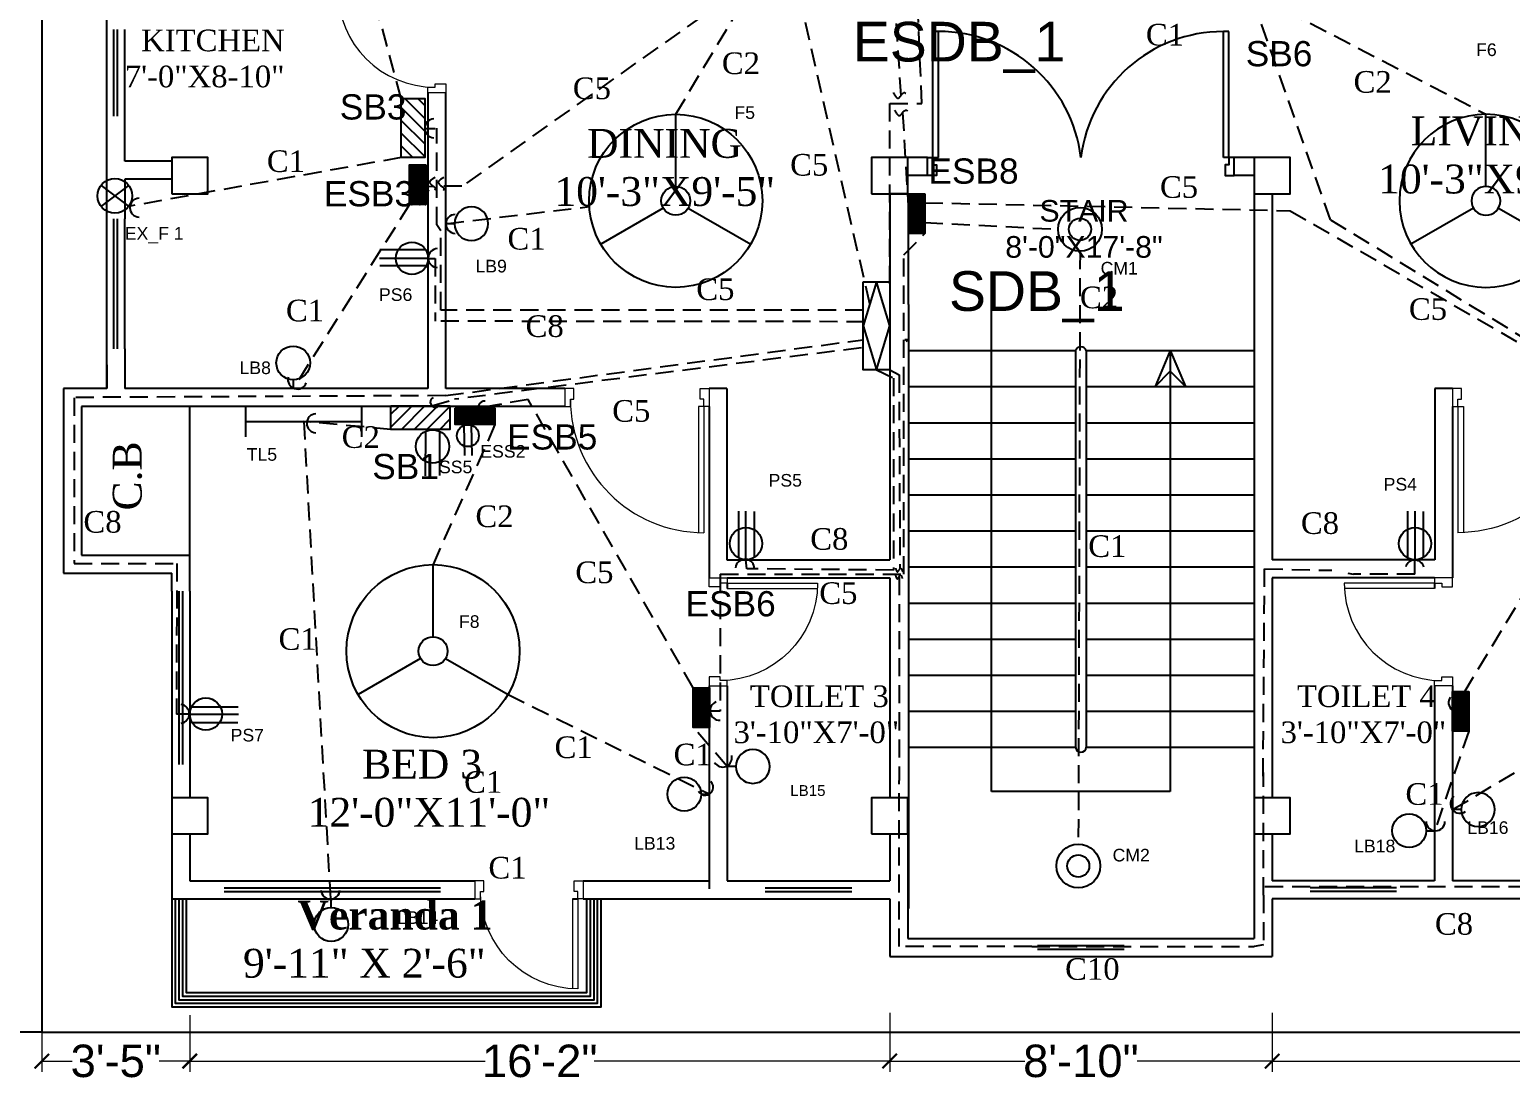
# Model space of a CAD drawing. Header units: inches. Extents: x -19236 to 2549, y 984 to 4513.
# Drawn here: x -2795.8 to -2385.3, y 3405.3 to 3697.3 of the extents above; entities that cross this region are included whole.
import ezdxf

# ---------------------------------------------------------------- set-up
doc = ezdxf.new("R2010")
doc.units = ezdxf.units.IN
doc.header["$LTSCALE"] = 20
doc.header["$MEASUREMENT"] = 0
doc.linetypes.add('HIDDEN', pattern=[0.375, 0.25, -0.125])
doc.layers.add('CONDUITT', color=7, linetype='HIDDEN', lineweight=9, true_color=0x17f90b)
doc.layers.add('wall', color=7, linetype='Continuous', lineweight=9, true_color=0x2618ec)
for name, color, linetype, lineweight in [('DOOR', 252, 'Continuous', 15), ('grill', 253, 'Continuous', 35), ('Window', 204, 'Continuous', 9)]:
    doc.layers.add(name, color=color, linetype=linetype, lineweight=lineweight)
doc.layers.add('Fitting_fixture', color=50, linetype='Continuous')
doc.layers.add('Text_Main', color=7, linetype='Continuous')
doc.styles.add('h6', font='arial.ttf', dxfattribs={"height": 6})
doc.styles.add('h7', font='arial.ttf', dxfattribs={"height": 9})
doc.styles.add('RS4', font='sylfaen.ttf', dxfattribs={"height": 12})
doc.styles.get("Standard").update_dxf_attribs({"font": 'arial.ttf'})
doc.dimstyles.new('SAJIB 2', dxfattribs={"dimtxt": 9, "dimasz": 4, "dimexe": 3, "dimexo": 3.0625, "dimgap": 0.09, "dimtad": 0, "dimdec": 0, "dimzin": 3, "dimdsep": 46, "dimlunit": 4, "dimtxsty": 'h7', "dimblk": 'ARCHTICK', "dimcen": 2, "dimclrd": 6, "dimclre": 7, "dimclrt": 7, "dimadec": 0, "dimazin": 0, "dimtfac": 1, "dimtdec": 0, "dimtofl": 0, "dimtmove": 0, "dimatfit": 3, "dimldrblk": 'OPEN30', "dimfxl": 1, "dimtolj": 1, "dimtzin": 0, "dimlwd": 20, "dimlwe": 20, "dimarcsym": 0})

# ---------------------------------------------------------------- blocks, each defined once
blk = doc.blocks.new('RTRTR')
at = {"layer": 'DOOR'}
for p, q in [((-723.21, 2222.65), (-723.21, 2247.61)), ((-721.71, 2222.65), (-721.71, 2247.65)), ((-721.71, 2222.65), (-723.21, 2222.65))]:
    blk.add_line(p, q, dxfattribs=at)
for points in [[(-750.21, 2222.65), (-748.71, 2222.65), (-748.71, 2220.65), (-747.71, 2220.65), (-747.71, 2217.65), (-750.21, 2217.65)], [(-720.21, 2222.65), (-721.71, 2222.65), (-721.71, 2220.65), (-722.71, 2220.65), (-722.71, 2217.65), (-720.21, 2217.65)]]:
    blk.add_lwpolyline(points, close=True, dxfattribs=at)
blk.add_arc((-721.71, 2220.65), 27, 90, 180, dxfattribs=at)
blk = doc.blocks.new('GDFGD')
at = {"layer": 'DOOR'}
for p, q in [((-3036.95, 2150.78), (-3036.95, 2185.78)), ((-3035.45, 2150.78), (-3035.45, 2185.75)), ((-3036.95, 2150.78), (-3035.45, 2150.78))]:
    blk.add_line(p, q, dxfattribs=at)
for points in [[(-3038.45, 2150.78), (-3036.95, 2150.78), (-3036.95, 2148.78), (-3035.95, 2148.78), (-3035.95, 2145.78), (-3038.45, 2145.78)], [(-2998.45, 2150.78), (-2999.95, 2150.78), (-2999.95, 2148.78), (-3000.95, 2148.78), (-3000.95, 2145.78), (-2998.45, 2145.78)]]:
    blk.add_lwpolyline(points, close=True, dxfattribs=at)
blk.add_arc((-3036.95, 2148.78), 37, 0, 90, dxfattribs=at)
blk = doc.blocks.new('_ArchTick')
at = {"layer": 'grill', "color": 0, "const_width": 0.15}
blk.add_lwpolyline([(-0.5, -0.5), (0.5, 0.5)], dxfattribs=at)
blk = doc.blocks.new('*D143')
at = {"layer": 'wall', "color": 7, "lineweight": 20, "ltscale": 25}
for p, q in [((-2792.37, 3423.99), (-2792.37, 3408.24)), ((-2751.37, 3423.99), (-2751.37, 3408.24))]:
    blk.add_line(p, q, dxfattribs=at)
at = {"layer": 'wall', "color": 6, "lineweight": 20, "ltscale": 25}
for p, q in [((-2792.37, 3411.24), (-2783.92, 3411.24)), ((-2751.37, 3411.24), (-2759.82, 3411.24))]:
    blk.add_line(p, q, dxfattribs=at)
at = {"layer": 'wall', "color": 6, "lineweight": 20, "ltscale": 25, "xscale": 4, "yscale": 4, "zscale": 4, "rotation": 180}
blk.add_blockref('_ArchTick', (-2792.37, 3411.24), dxfattribs=at)
at = {"layer": 'wall', "color": 6, "lineweight": 20, "ltscale": 25, "xscale": 4, "yscale": 4, "zscale": 4}
blk.add_blockref('_ArchTick', (-2751.37, 3411.24), dxfattribs=at)
at = {"layer": 'wall', "color": 7, "lineweight": -3, "ltscale": 25, "insert": (-2771.87, 3411.24), "char_height": 9, "attachment_point": 5, "style": 'h7'}
blk.add_mtext('\\A1;3\'-5"', dxfattribs=at)
blk = doc.blocks.new('_Open30')
at = {"color": 0, "linetype": 'ByBlock', "lineweight": -2}
for p, q in [((-1, 0.27), (0, 0)), ((0, 0), (-1, -0.27)), ((0, 0), (-1, 0))]:
    blk.add_line(p, q, dxfattribs=at)
blk = doc.blocks.new('*D144')
at = {"layer": 'wall', "color": 7, "lineweight": 20, "ltscale": 25}
for p, q in [((-2751.37, 3423.99), (-2751.37, 3408.24)), ((-2557.37, 3424.63), (-2557.37, 3408.24))]:
    blk.add_line(p, q, dxfattribs=at)
at = {"layer": 'wall', "color": 6, "lineweight": 20, "ltscale": 25}
for p, q in [((-2751.37, 3411.24), (-2669.5, 3411.24)), ((-2557.37, 3411.24), (-2639.25, 3411.24))]:
    blk.add_line(p, q, dxfattribs=at)
at = {"layer": 'wall', "color": 6, "lineweight": 20, "ltscale": 25, "xscale": 4, "yscale": 4, "zscale": 4, "rotation": 180}
blk.add_blockref('_ArchTick', (-2751.37, 3411.24), dxfattribs=at)
at = {"layer": 'wall', "color": 6, "lineweight": 20, "ltscale": 25, "xscale": 4, "yscale": 4, "zscale": 4}
blk.add_blockref('_ArchTick', (-2557.37, 3411.24), dxfattribs=at)
at = {"layer": 'wall', "color": 7, "lineweight": -3, "ltscale": 25, "insert": (-2654.37, 3411.24), "char_height": 9, "attachment_point": 5, "style": 'h7'}
blk.add_mtext('\\A1;16\'-2"', dxfattribs=at)
blk = doc.blocks.new('*D145')
at = {"layer": 'wall', "color": 7, "lineweight": 20, "ltscale": 25}
for p, q in [((-2557.37, 3424.63), (-2557.37, 3408.24)), ((-2451.37, 3424.63), (-2451.37, 3408.24))]:
    blk.add_line(p, q, dxfattribs=at)
at = {"layer": 'wall', "color": 6, "lineweight": 20, "ltscale": 25}
for p, q in [((-2557.37, 3411.24), (-2519.93, 3411.24)), ((-2451.37, 3411.24), (-2488.82, 3411.24))]:
    blk.add_line(p, q, dxfattribs=at)
at = {"layer": 'wall', "color": 6, "lineweight": 20, "ltscale": 25, "xscale": 4, "yscale": 4, "zscale": 4, "rotation": 180}
blk.add_blockref('_ArchTick', (-2557.37, 3411.24), dxfattribs=at)
at = {"layer": 'wall', "color": 6, "lineweight": 20, "ltscale": 25, "xscale": 4, "yscale": 4, "zscale": 4}
blk.add_blockref('_ArchTick', (-2451.37, 3411.24), dxfattribs=at)
at = {"layer": 'wall', "color": 7, "lineweight": -3, "ltscale": 25, "insert": (-2504.37, 3411.24), "char_height": 9, "attachment_point": 5, "style": 'h7'}
blk.add_mtext('\\A1;8\'-10"', dxfattribs=at)
blk = doc.blocks.new('*D146')
at = {"layer": 'wall', "color": 7, "lineweight": 20, "ltscale": 25}
for p, q in [((-2451.37, 3424.63), (-2451.37, 3408.24)), ((-2257.37, 3424.63), (-2257.37, 3408.24))]:
    blk.add_line(p, q, dxfattribs=at)
at = {"layer": 'wall', "color": 6, "lineweight": 20, "ltscale": 25}
for p, q in [((-2451.37, 3411.24), (-2369.5, 3411.24)), ((-2257.37, 3411.24), (-2339.25, 3411.24))]:
    blk.add_line(p, q, dxfattribs=at)
at = {"layer": 'wall', "color": 6, "lineweight": 20, "ltscale": 25, "xscale": 4, "yscale": 4, "zscale": 4, "rotation": 180}
blk.add_blockref('_ArchTick', (-2451.37, 3411.24), dxfattribs=at)
at = {"layer": 'wall', "color": 6, "lineweight": 20, "ltscale": 25, "xscale": 4, "yscale": 4, "zscale": 4}
blk.add_blockref('_ArchTick', (-2257.37, 3411.24), dxfattribs=at)
at = {"layer": 'wall', "color": 7, "lineweight": -3, "ltscale": 25, "insert": (-2354.37, 3411.24), "char_height": 9, "attachment_point": 5, "style": 'h7'}
blk.add_mtext('\\A1;16\'-2"', dxfattribs=at)
blk = doc.blocks.new('fan')
at = {"layer": 'Fitting_fixture'}
for p, q in [((-2.69, 1.04), (-2.69, 21.04)), ((-6.15, -4.96), (-23.48, -14.96)), ((0.77, -4.96), (18.09, -14.96))]:
    blk.add_line(p, q, dxfattribs=at)
for radius in [24, 4]:
    blk.add_circle((-2.69, -2.96), radius, dxfattribs=at)
blk = doc.blocks.new('tubelight')
blk.add_line((0, -4.19), (32.04, -4.19))
at = {"layer": 'Fitting_fixture'}
for p, q in [((0, -8.4), (0, 0.02)), ((32.04, 0), (32.04, -8.42))]:
    blk.add_line(p, q, dxfattribs=at)
blk = doc.blocks.new('exhaust fan')
at = {"layer": 'Fitting_fixture'}
for p, q in [((0.99, -2.93), (8.63, 2.93)), ((0.99, 2.92), (8.63, -2.92))]:
    blk.add_line(p, q, dxfattribs=at)
blk.add_circle((4.81, 0), 4.81, dxfattribs=at)
blk = doc.blocks.new('ceilling mount')
at = {"layer": 'Fitting_fixture', "linetype": 'Continuous'}
for radius in [6.07, 3.07]:
    blk.add_circle((0, 0), radius, dxfattribs=at)
blk = doc.blocks.new('LED_SMAll')
at = {"layer": 'Fitting_fixture', "linetype": 'Continuous'}
blk.add_line((0, -4.68), (0, -7.07), dxfattribs=at)
blk.add_circle((0, 0), 4.68, dxfattribs=at)
blk = doc.blocks.new('sb')
at = {"layer": 'Fitting_fixture', "linetype": 'Continuous'}
h = blk.add_hatch(dxfattribs=at)
h.set_pattern_fill('ANSI31', color=256, scale=20, style=0)
h.paths.add_polyline_path([(1406.74, 1105.9), (1423.09, 1105.9), (1423.09, 1099.37), (1406.74, 1099.37)])
blk.add_lwpolyline([(1406.74, 1105.9), (1423.09, 1105.9), (1423.09, 1099.37), (1406.74, 1099.37)], close=True, dxfattribs=at)
blk = doc.blocks.new('3pinS')
at = {"layer": 'Fitting_fixture'}
for p, q in [((6.75, 0), (-6.75, 0)), ((6.09, 2.35), (-6.62, 2.35)), ((6.27, -2.03), (-6.67, -2.03))]:
    blk.add_line(p, q, dxfattribs=at)
blk.add_circle((2.28, 0), 4.47, dxfattribs=at)
blk = doc.blocks.new('2PIN_S')
at = {"layer": 'Fitting_fixture'}
for p, q in [((-1.92, -0.4), (-1.94, -12.74)), ((1.96, -0.33), (1.96, -12.65))]:
    blk.add_line(p, q, dxfattribs=at)
blk.add_circle((0.09, -4.56), 4.62, dxfattribs=at)
blk = doc.blocks.new('SDB')
at = {"layer": 'Fitting_fixture', "linetype": 'Continuous'}
for p, q in [((-3.69, 0.56), (-7.37, -11.64)), ((0, -11.64), (-3.69, 0.56)), ((-7.37, -11.64), (-3.69, -23.84)), ((-3.69, -23.84), (0, -11.64))]:
    blk.add_line(p, q, dxfattribs=at)
blk.add_lwpolyline([(-7.37, 0.56), (0, 0.56), (0, -23.84), (-7.37, -23.84)], close=True, dxfattribs=at)
blk = doc.blocks.new('Emer_SB')
at = {"layer": 'Fitting_fixture'}
h = blk.add_hatch(dxfattribs=at)
h.set_pattern_fill('ANSI38', color=256, style=0)
h.set_pattern_definition([(45, (-2395.5, -1026.5), (-0.0883883476, 0.0883883476), []), (135, (-2395.5, -1026.5), (-0.265165043, 0.0883883476), [0.3125, -0.1875])])
h.paths.add_polyline_path([(0, 4.5), (11, 4.5), (11, 0), (0, 0)])
blk.add_lwpolyline([(0, 4.5), (11, 4.5), (11, 0), (0, 0)], close=True, dxfattribs=at)
blk = doc.blocks.new('ES')
at = {"layer": 'Fitting_fixture'}
for p, q in [((0.16, 0.96), (8.54, 1)), ((0.22, -1.13), (8.54, -1))]:
    blk.add_line(p, q, dxfattribs=at)
blk.add_circle((3.04, 0), 3.04, dxfattribs=at)

msp = doc.modelspace()

# ---------------------------------------------------------------- linework, layer by layer
at = {"layer": 'CONDUITT', "lineweight": -3}
for p, q in [((-2692.75233, 3678.13695), (-2702.69301, 3714.75853)), ((-2548.44682, 3676.75853), (-2549.94682, 3711.25853)), ((-2435.18512, 3644.55304), (-2455.65628, 3702.4893)), ((-2447.47792, 3702.4893), (-2392.1102, 3673.7813)), ((-2562.90169, 3621.22685), (-2581.28216, 3701.52864)), ((-2557.37138, 3626.77123), (-2557.37138, 3676.75853)), ((-2557.37138, 3676.75853), (-2548.44682, 3676.75853)), ((-2683.31127, 3669.75853), (-2686.31127, 3669.75853)), ((-2682.91629, 3643.14005), (-2682.91629, 3669.89005)), ((-2692.75233, 3661.78024), (-2768.29585, 3648.22226)), ((-2435.18512, 3644.55304), (-2363.28716, 3600.51922)), ((-2681.7868, 3641.5), (-2682.91629, 3643.14005)), ((-2681.7868, 3619.5), (-2681.7868, 3641.5)), ((-2685.37138, 3633.82594), (-2683.31127, 3633.82594)), ((-2683.31127, 3633.82594), (-2683.3306, 3616.39051)), ((-2683.31127, 3633.82594), (-2683.31127, 3633.82594)), ((-2564.31127, 3616.25853), (-2682.91629, 3616.39005)), ((-2564.74512, 3619.5), (-2681.7868, 3619.5)), ((-2680.44682, 3595.75853), (-2564.74512, 3611.25853)), ((-2565.20702, 3609.02785), (-2677.94682, 3594.75853)), ((-2561.05825, 3602.92834), (-2556.2868, 3600.625)), ((-2557.37138, 3602.92834), (-2554.7868, 3601.5)), ((-2556.2868, 3600.625), (-2556.2868, 3547.375)), ((-2554.7868, 3601.5), (-2554.51813, 3547.76224)), ((-2680.44682, 3595.75853), (-2783.44682, 3595.25853)), ((-2783.44682, 3595.13353), (-2783.44682, 3549.25853)), ((-2684.25274, 3592.93685), (-2677.94682, 3594.75853)), ((-2695.60244, 3586.40035), (-2719.79152, 3588.56578)), ((-2719.79152, 3588.56578), (-2712.3833, 3456.12749)), ((-2695.62841, 3588.56578), (-2695.62841, 3588.56578)), ((-2596.94682, 3547.75853), (-2597.19787, 3550.25853)), ((-2411.78542, 3546.25853), (-2411.83825, 3550.15291)), ((-2783.44682, 3549.25853), (-2754.94682, 3549.25853)), ((-2754.94682, 3549.25853), (-2755.07614, 3507.45722)), ((-2556.2868, 3547.375), (-2596.94682, 3547.75853)), ((-2453.87138, 3490.25853), (-2453.44682, 3547.75853)), ((-2453.44682, 3547.75853), (-2434.84623, 3547.3252)), ((-2430.39765, 3546.53554), (-2428.83712, 3546.25853)), ((-2411.78542, 3546.25853), (-2428.83712, 3546.25853)), ((-2554.7868, 3545.4505), (-2554.7868, 3489)), ((-2751.37138, 3507.46249), (-2755.07614, 3507.45722)), ((-2554.7868, 3443), (-2554.7868, 3489)), ((-2453.7868, 3457.25853), (-2453.7868, 3491.25853)), ((-2313.35163, 3459.59783), (-2453.7868, 3459.59783)), ((-2453.7868, 3457.25853), (-2453.7868, 3443.5)), ((-2453.7868, 3443.5), (-2456.37138, 3443)), ((-2517.94682, 3443), (-2554.7868, 3443)), ((-2517.94682, 3443), (-2456.37138, 3443))]:
    msp.add_line(p, q, dxfattribs=at)
at = {"layer": 'CONDUITT', "color": 1, "lineweight": -3}
for p, q in [((-2603.31126, 3705.25853), (-2675.94682, 3653.80055)), ((-2616.66734, 3673.7813), (-2597.81126, 3705.25853)), ((-2554.19683, 3679.02864), (-2555.67333, 3701.86688)), ((-2553.78216, 3674.17094), (-2552.13458, 3646.25853)), ((-2685.94682, 3653.75853), (-2683.88839, 3653.83324)), ((-2675.94682, 3653.80055), (-2681.52795, 3653.83891)), ((-2690.44682, 3648.75853), (-2722.69312, 3597.75853)), ((-2547.63458, 3649.25853), (-2446.37903, 3647.04415)), ((-2680.37138, 3643.43679), (-2640.61395, 3648.18136)), ((-2446.37903, 3647.04415), (-2352.44682, 3592.76498)), ((-2553.44682, 3634.75853), (-2547.63458, 3640.75853)), ((-2547.63458, 3643.75853), (-2510.69705, 3641.89137)), ((-2553.44682, 3546.25853), (-2553.44682, 3634.75853)), ((-2504.62391, 3635.81823), (-2505.09339, 3471.41944)), ((-2552.13458, 3611.25853), (-2553.18072, 3611.25853)), ((-2552.81127, 3610.75853), (-2552.13458, 3611.25853)), ((-2657.59348, 3594.67451), (-2671.44682, 3592.24893)), ((-2611.81127, 3514.75853), (-2657.59348, 3594.67451)), ((-2666.77647, 3587.74893), (-2683.93912, 3548.91384)), ((-2352.99964, 3588.26498), (-2401.37138, 3508.25853)), ((-2604.31127, 3546.25853), (-2604.31127, 3508.25853)), ((-2604.31127, 3546.25853), (-2553.44682, 3546.25853)), ((-2663.15451, 3512.91384), (-2607.2395, 3485.25853)), ((-2401.37138, 3480.9893), (-2348.22052, 3512.53504)), ((-2604.31127, 3508.25853), (-2607.37138, 3508.25853)), ((-2602.37138, 3492.93679), (-2611.81127, 3503.75853)), ((-2396.87138, 3502.75853), (-2406.32197, 3475.11476))]:
    msp.add_line(p, q, dxfattribs=at)
at = {"layer": 'CONDUITT', "linetype": 'Continuous', "lineweight": -3}
for centre, radius, start, end in [((-2683.62701, 3669.88087), 2.62372, 92.1996576, 268.1446891), ((-2765.32312, 3647.88087), 2.62372, 92.1996576, 268.1446891), ((-2682.66612, 3633.91271), 2.62372, 92.1996576, 268.1446891), ((-2683.24848, 3593.98552), 1.45198, 118.747992, 322.1851928), ((-2716.33763, 3588.08511), 2.62372, 92.1996576, 268.1446891), ((-2597.47923, 3547.74931), 2.62372, 357.9853902, 173.9304217), ((-2411.83825, 3547.52919), 2.62372, 14.4703641, 163.7504289), ((-2754.08212, 3507.53767), 2.58954, 277.4503023, 81.8734319), ((-2712.3833, 3458.75121), 2.62372, 182.0403587, 357.9853902)]:
    msp.add_arc(centre, radius, start, end, dxfattribs=at)
at = {"layer": 'CONDUITT', "color": 1, "linetype": 'Continuous', "lineweight": -3}
for centre, radius, start, end in [((-2684.29298, 3653.97612), 1.62052, 114.8561683, 245.1438317), ((-2677.74767, 3643.38087), 2.62372, 92.1996576, 268.1446891), ((-2721.54827, 3600.21405), 2.62372, 164.8572595, 340.8022911), ((-2669.51166, 3592.19739), 2.06145, 89.0015952, 287.5990436), ((-2604.56839, 3508.38568), 2.58954, 109.3401864, 273.763316), ((-2399.86184, 3510.65324), 2.62372, 144.3675853, 320.3126169), ((-2603.67373, 3495.36684), 2.58954, 209.9674231, 14.3905527), ((-2608.47242, 3487.16784), 2.20403, 208.6096948, 46.1966322), ((-2399.30336, 3482.56426), 2.62372, 130.0165094, 305.961541), ((-2406.09343, 3477.73848), 2.62372, 182.0403587, 357.9853902)]:
    msp.add_arc(centre, radius, start, end, dxfattribs=at)
at = {"layer": 'CONDUITT', "color": 1, "lineweight": -3}
for points in [[(-2556.44683, 3679.77864), (-2554.94683, 3678.27864), (-2553.44683, 3679.77864), (-2551.94683, 3678.27864)], [(-2556.03216, 3674.92094), (-2554.53216, 3673.42094), (-2553.03216, 3674.92094), (-2551.53216, 3673.42094)], [(-2683.36891, 3656.25853), (-2684.86891, 3654.75853), (-2683.36891, 3653.25853), (-2684.86891, 3651.75853)], [(-2680.9593, 3656.22607), (-2682.4593, 3654.72607), (-2680.9593, 3653.22607), (-2682.4593, 3651.72607)]]:
    msp.add_spline(points, degree=3, dxfattribs=at)
at = {"layer": 'CONDUITT', "lineweight": -3}
for points in [[(-2555.7868, 3545.9912), (-2555.24516, 3545.00474), (-2554.37138, 3545.9912), (-2553.89302, 3545.09307)], [(-2555.75225, 3547.89257), (-2555.21061, 3546.90612), (-2554.33683, 3547.89257), (-2553.85847, 3546.99444)]]:
    msp.add_spline(points, degree=3, dxfattribs=at)
at = {"layer": 'DOOR', "lineweight": -3}
for p, q in [((-2545.37138, 3661.75853), (-2545.37138, 3696.75853)), ((-2543.87138, 3696.75852), (-2545.37138, 3696.75853)), ((-2543.87138, 3661.75853), (-2543.87138, 3696.75852)), ((-2463.37138, 3696.75853), (-2464.87138, 3696.72811)), ((-2464.87138, 3661.75853), (-2464.87138, 3696.72811)), ((-2463.37138, 3661.75853), (-2463.37138, 3696.75853)), ((-2545.37138, 3661.75853), (-2543.87138, 3661.75853)), ((-2463.37138, 3661.75853), (-2464.87138, 3661.75853))]:
    msp.add_line(p, q, dxfattribs=at)
for points in [[(-2546.87138, 3661.75853), (-2545.37138, 3661.75853), (-2545.37138, 3659.75853), (-2544.37138, 3659.75853), (-2544.37138, 3656.75853), (-2546.87138, 3656.75853)], [(-2461.87138, 3661.75853), (-2463.37138, 3661.75853), (-2463.37138, 3659.75853), (-2464.37138, 3659.75853), (-2464.37138, 3656.75853), (-2461.87138, 3656.75853)]]:
    msp.add_lwpolyline(points, close=True, dxfattribs=at)
for centre, radius, start, end in [((-2543.87138, 3656.96923), 39.78929, 6.9132593, 90), ((-2464.87138, 3656.93465), 39.79346, 90, 173.03731)]:
    msp.add_arc(centre, radius, start, end, dxfattribs=at)
at = {"layer": 'grill', "lineweight": -3}
for points in [[(-2756.37138, 3456.25853), (-2756.37138, 3426.25853), (-2637.31646, 3426.25853), (-2637.31646, 3456.25853)], [(-2755.37138, 3456.25853), (-2755.37138, 3427.25853), (-2638.31646, 3427.25853), (-2638.31646, 3456.25853)], [(-2754.37138, 3456.25853), (-2754.37138, 3428.25853), (-2639.31646, 3428.25853), (-2639.31646, 3456.25853)], [(-2753.37138, 3456.25853), (-2753.37138, 3429.25853), (-2640.31646, 3429.25853), (-2640.31646, 3456.25853)], [(-2752.37138, 3456.25853), (-2752.37138, 3430.25853), (-2641.31646, 3430.25853), (-2641.31646, 3456.25853)]]:
    msp.add_lwpolyline(points, dxfattribs=at)
at = {"layer": 'wall', "color": 1, "lineweight": -3, "ltscale": 25}
for p, q in [((-2792.37138, 3875.25853), (-2792.37138, 3419.25853)), ((-2529.12138, 3485.97719), (-2529.12138, 3627.9343)), ((-2479.62138, 3608.25853), (-2483.81834, 3598.25853)), ((-2479.62138, 3608.25853), (-2479.62138, 3485.97719)), ((-2479.62138, 3608.25853), (-2475.42441, 3598.25853)), ((-2483.81834, 3598.25853), (-2479.62138, 3602.52346)), ((-2475.42441, 3598.25853), (-2479.62138, 3602.52346)), ((-2479.62138, 3485.97719), (-2529.12138, 3485.97719)), ((-2792.37138, 3419.25853), (-2916.30643, 3419.25853)), ((-2792.37138, 3419.25853), (-2216.37138, 3419.25853))]:
    msp.add_line(p, q, dxfattribs=at)
at = {"layer": 'wall', "lineweight": -3, "ltscale": 25}
for p, q in [((-2774.37138, 3697.25853), (-2774.37138, 3709.75853)), ((-2769.37138, 3678.75853), (-2769.37138, 3678.75853)), ((-2774.37138, 3644.75853), (-2774.37138, 3673.19561)), ((-2769.37138, 3660.75853), (-2769.37138, 3673.19561)), ((-2546.87138, 3661.75853), (-2552.37138, 3661.75853)), ((-2545.31728, 3661.75853), (-2545.37138, 3661.75853)), ((-2456.37138, 3661.75853), (-2461.87138, 3661.75853)), ((-2756.37138, 3660.75853), (-2769.37138, 3660.75853)), ((-2756.37138, 3655.75853), (-2769.37138, 3655.75853)), ((-2769.37138, 3655.75853), (-2769.37138, 3644.75853)), ((-2546.87138, 3656.75853), (-2552.37138, 3656.75853)), ((-2456.37138, 3656.75853), (-2461.87138, 3656.75853)), ((-2557.37138, 3651.75853), (-2557.37138, 3550.25853)), ((-2456.37138, 3651.75853), (-2456.37138, 3484.25853)), ((-2451.37138, 3651.75853), (-2451.37138, 3550.25853)), ((-2552.13458, 3621.00441), (-2552.13458, 3453.50441)), ((-2769.37138, 3614.25853), (-2769.37138, 3614.25853)), ((-2774.37138, 3597.75853), (-2774.37138, 3608.69561)), ((-2769.37138, 3608.69561), (-2769.37138, 3597.75853)), ((-2774.37138, 3604.25853), (-2774.37138, 3597.75853)), ((-2774.37138, 3604.25853), (-2774.37138, 3597.75853)), ((-2769.37138, 3604.25853), (-2769.37138, 3597.75853)), ((-2774.37138, 3597.75853), (-2786.37138, 3597.75853)), ((-2786.37138, 3597.75853), (-2786.37138, 3592.75853)), ((-2685.37138, 3597.75853), (-2769.37138, 3597.75853)), ((-2647.37138, 3597.75853), (-2680.37138, 3597.75853)), ((-2602.48136, 3597.75853), (-2607.37138, 3597.75853)), ((-2602.48136, 3597.75853), (-2602.48136, 3550.25853)), ((-2406.26139, 3597.75853), (-2406.26139, 3550.25853)), ((-2401.37138, 3597.75853), (-2406.26139, 3597.75853)), ((-2786.37138, 3592.75853), (-2786.37138, 3546.50853)), ((-2647.37138, 3592.75853), (-2781.37138, 3592.75853)), ((-2781.37138, 3592.75853), (-2781.37138, 3551.50853)), ((-2607.37138, 3592.75853), (-2607.37138, 3545.25853)), ((-2401.37138, 3592.75853), (-2401.37138, 3545.25853)), ((-2781.37138, 3551.50853), (-2751.37138, 3551.50853)), ((-2751.37138, 3541.50853), (-2751.37138, 3551.50853)), ((-2602.48136, 3550.25853), (-2557.37138, 3550.25853)), ((-2406.26139, 3550.25853), (-2451.37138, 3550.25853)), ((-2786.37138, 3546.50853), (-2756.37138, 3546.50853)), ((-2756.37138, 3541.57145), (-2756.37138, 3546.50853)), ((-2602.37138, 3545.25853), (-2557.37138, 3545.25853)), ((-2602.37138, 3543.75853), (-2602.37138, 3542.25853)), ((-2557.37138, 3545.25853), (-2557.37138, 3484.25853)), ((-2451.37138, 3545.25853), (-2451.37138, 3484.25853)), ((-2406.37138, 3545.25853), (-2451.37138, 3545.25853)), ((-2406.37138, 3543.75853), (-2406.37138, 3542.25853)), ((-2607.37138, 3515.25853), (-2607.37138, 3458.9893)), ((-2602.37138, 3516.83271), (-2602.37138, 3516.75853)), ((-2602.37138, 3515.25853), (-2602.37138, 3461.25853)), ((-2406.37138, 3516.83271), (-2406.37138, 3516.75853)), ((-2406.37138, 3515.25853), (-2406.37138, 3461.25853)), ((-2401.37138, 3515.25853), (-2401.37138, 3461.25853)), ((-2751.37138, 3512.00853), (-2751.37138, 3512.00853)), ((-2756.37138, 3493.50853), (-2756.37138, 3484.25853)), ((-2751.37138, 3493.50853), (-2751.37138, 3484.25853)), ((-2756.37138, 3474.25853), (-2756.37138, 3426.25853)), ((-2751.37138, 3474.25853), (-2751.37138, 3466.25853)), ((-2751.37138, 3474.25853), (-2751.37138, 3461.25853)), ((-2557.37138, 3474.25853), (-2557.37138, 3461.25853)), ((-2552.37138, 3474.25853), (-2552.37138, 3445.25853)), ((-2456.37138, 3474.25853), (-2456.37138, 3445.25853)), ((-2451.37138, 3474.25853), (-2451.37138, 3461.25853)), ((-2751.37138, 3461.25853), (-2741.90684, 3461.25853)), ((-2700.34392, 3461.25853), (-2700.34392, 3461.25853)), ((-2681.84392, 3461.25853), (-2672.31646, 3461.25853)), ((-2642.31646, 3461.25853), (-2607.37138, 3461.25853)), ((-2602.37138, 3461.25853), (-2591.9343, 3461.25853)), ((-2567.87138, 3461.25853), (-2557.37138, 3461.25853)), ((-2440.80845, 3461.25853), (-2451.37138, 3461.25853)), ((-2406.37138, 3461.25853), (-2416.80845, 3461.25853)), ((-2366.42629, 3461.25853), (-2401.37138, 3461.25853)), ((-2756.37138, 3456.25853), (-2741.90684, 3456.25853)), ((-2681.84392, 3456.25853), (-2672.31646, 3456.25853)), ((-2670.81646, 3456.25853), (-2670.74229, 3456.25853)), ((-2645.31646, 3456.25853), (-2643.81646, 3456.25853)), ((-2642.31646, 3456.25853), (-2637.31646, 3456.25853)), ((-2637.31646, 3456.25853), (-2610.37138, 3456.25853)), ((-2637.31646, 3456.25853), (-2591.9343, 3456.25853)), ((-2567.87138, 3456.25853), (-2557.37138, 3456.25853)), ((-2557.37138, 3456.25853), (-2557.37138, 3440.25853)), ((-2451.37138, 3456.25853), (-2451.37138, 3440.25853)), ((-2440.80845, 3456.25853), (-2451.37138, 3456.25853)), ((-2371.42629, 3456.25853), (-2416.80845, 3456.25853)), ((-2371.42629, 3456.25853), (-2398.37138, 3456.25853)), ((-2552.37138, 3445.25853), (-2516.4343, 3445.25853)), ((-2492.37138, 3445.25853), (-2456.37138, 3445.25853)), ((-2557.37138, 3440.25853), (-2516.4343, 3440.25853)), ((-2492.37138, 3440.25853), (-2451.37138, 3440.25853))]:
    msp.add_line(p, q, dxfattribs=at)
at = {"layer": 'wall', "lineweight": -3}
for p, q in [((-2685.37138, 3679.75853), (-2685.37138, 3597.75853)), ((-2680.37138, 3597.75853), (-2680.37138, 3679.75853)), ((-2552.13458, 3651.75853), (-2557.37138, 3651.75853)), ((-2552.13458, 3621.03999), (-2552.13458, 3651.75853))]:
    msp.add_line(p, q, dxfattribs=at)
at = {"layer": 'wall', "color": 143, "lineweight": -3, "ltscale": 25, "true_color": 0x7aafdf}
for p, q in [((-2552.37138, 3608.25853), (-2505.87138, 3608.25853)), ((-2502.87138, 3608.25853), (-2456.37138, 3608.25853)), ((-2552.37138, 3598.25853), (-2505.87138, 3598.25853)), ((-2502.87138, 3598.25853), (-2456.37138, 3598.25853)), ((-2552.37138, 3588.25853), (-2505.87138, 3588.25853)), ((-2502.87138, 3588.25853), (-2456.37138, 3588.25853)), ((-2552.37138, 3578.25853), (-2505.87138, 3578.25853)), ((-2502.87138, 3578.25853), (-2456.37138, 3578.25853)), ((-2552.37138, 3568.25853), (-2505.87138, 3568.25853)), ((-2502.87138, 3568.25853), (-2456.37138, 3568.25853)), ((-2552.37138, 3558.25853), (-2505.87138, 3558.25853)), ((-2502.87138, 3558.25853), (-2456.37138, 3558.25853)), ((-2552.37138, 3548.25853), (-2505.87138, 3548.25853)), ((-2502.87138, 3548.25853), (-2456.37138, 3548.25853)), ((-2552.37138, 3538.25853), (-2505.87138, 3538.25853)), ((-2502.87138, 3538.25853), (-2456.37138, 3538.25853)), ((-2552.37138, 3528.25853), (-2505.87138, 3528.25853)), ((-2502.87138, 3528.25853), (-2456.37138, 3528.25853)), ((-2552.37138, 3518.25853), (-2505.87138, 3518.25853)), ((-2502.87138, 3518.25853), (-2456.37138, 3518.25853)), ((-2552.37138, 3508.25853), (-2505.87138, 3508.25853)), ((-2502.87138, 3508.25853), (-2456.37138, 3508.25853)), ((-2552.37138, 3498.25853), (-2505.87138, 3498.25853)), ((-2502.87138, 3498.25853), (-2456.37138, 3498.25853))]:
    msp.add_line(p, q, dxfattribs=at)
at = {"layer": 'wall', "color": 7, "lineweight": -3, "ltscale": 25}
for p, q in [((-2505.87138, 3608.25853), (-2505.87138, 3498.25853)), ((-2502.87138, 3608.25853), (-2502.87138, 3498.25853))]:
    msp.add_line(p, q, dxfattribs=at)
at = {"layer": 'wall', "color": 0, "lineweight": -3, "ltscale": 25}
msp.add_line((-2751.37138, 3551.50853), (-2751.37138, 3592.75853), dxfattribs=at)
at = {"layer": 'wall', "color": 1, "lineweight": -3, "ltscale": 25}
for points in [[(-2756.37138, 3651.75853), (-2746.37138, 3651.75853), (-2746.37138, 3661.75853), (-2756.37138, 3661.75853)], [(-2562.37138, 3651.75853), (-2552.37138, 3651.75853), (-2552.37138, 3661.75853), (-2562.37138, 3661.75853)], [(-2456.37138, 3651.75853), (-2446.37138, 3651.75853), (-2446.37138, 3661.75853), (-2456.37138, 3661.75853)], [(-2756.37138, 3474.25853), (-2746.37138, 3474.25853), (-2746.37138, 3484.25853), (-2756.37138, 3484.25853)], [(-2562.37138, 3474.25853), (-2552.37138, 3474.25853), (-2552.37138, 3484.25853), (-2562.37138, 3484.25853)], [(-2456.37138, 3474.25853), (-2446.37138, 3474.25853), (-2446.37138, 3484.25853), (-2456.37138, 3484.25853)]]:
    msp.add_lwpolyline(points, close=True, dxfattribs=at)
msp.add_arc((-2504.37138, 3607.72035), 1.59362, 19.7372909, 160.2627091, dxfattribs=at)
at = {"layer": 'wall', "color": 7, "lineweight": -3, "ltscale": 25}
msp.add_arc((-2504.37138, 3498.41894), 1.50855, 186.1040675, 353.8959325, dxfattribs=at)
at = {"layer": 'Window', "lineweight": -3}
for p, q in [((-2774.37138, 3673.25853), (-2774.37138, 3697.25853)), ((-2774.37138, 3673.25853), (-2774.37138, 3697.25853)), ((-2772.37138, 3673.25853), (-2772.37138, 3697.25853)), ((-2772.37138, 3673.25853), (-2772.37138, 3697.25853)), ((-2771.37138, 3673.25853), (-2771.37138, 3697.25853)), ((-2771.37138, 3673.25853), (-2771.37138, 3697.25853)), ((-2769.37138, 3673.25853), (-2769.37138, 3697.25853)), ((-2769.37138, 3673.25853), (-2769.37138, 3697.25853)), ((-2774.37138, 3608.75853), (-2774.37138, 3644.75853)), ((-2774.37138, 3608.75853), (-2774.37138, 3644.75853)), ((-2772.37138, 3608.75853), (-2772.37138, 3644.75853)), ((-2772.37138, 3608.75853), (-2772.37138, 3644.75853)), ((-2771.37138, 3608.75853), (-2771.37138, 3644.75853)), ((-2771.37138, 3608.75853), (-2771.37138, 3644.75853)), ((-2769.37138, 3608.75853), (-2769.37138, 3644.75853)), ((-2769.37138, 3608.75853), (-2769.37138, 3644.75853)), ((-2756.37138, 3541.50853), (-2756.37138, 3493.50853)), ((-2756.37138, 3541.50853), (-2756.37138, 3493.50853)), ((-2754.37138, 3541.50853), (-2754.37138, 3493.50853)), ((-2754.37138, 3541.50853), (-2754.37138, 3493.50853)), ((-2753.37138, 3541.50853), (-2753.37138, 3493.50853)), ((-2753.37138, 3541.50853), (-2753.37138, 3493.50853)), ((-2751.37138, 3541.50853), (-2751.37138, 3493.50853)), ((-2751.37138, 3541.50853), (-2751.37138, 3493.50853)), ((-2741.84392, 3461.25853), (-2681.84392, 3461.25853)), ((-2741.84392, 3461.25853), (-2681.84392, 3461.25853)), ((-2591.87138, 3461.25853), (-2567.87138, 3461.25853)), ((-2591.87138, 3461.25853), (-2567.87138, 3461.25853)), ((-2416.87138, 3461.25853), (-2440.87138, 3461.25853)), ((-2416.87138, 3461.25853), (-2440.87138, 3461.25853)), ((-2741.84392, 3459.25853), (-2681.84392, 3459.25853)), ((-2741.84392, 3459.25853), (-2681.84392, 3459.25853)), ((-2741.84392, 3458.25853), (-2681.84392, 3458.25853)), ((-2741.84392, 3458.25853), (-2681.84392, 3458.25853)), ((-2741.84392, 3456.25853), (-2681.84392, 3456.25853)), ((-2741.84392, 3456.25853), (-2681.84392, 3456.25853)), ((-2591.87138, 3459.25853), (-2567.87138, 3459.25853)), ((-2591.87138, 3459.25853), (-2567.87138, 3459.25853)), ((-2591.87138, 3458.25853), (-2567.87138, 3458.25853)), ((-2591.87138, 3458.25853), (-2567.87138, 3458.25853)), ((-2591.87138, 3456.25853), (-2567.87138, 3456.25853)), ((-2591.87138, 3456.25853), (-2567.87138, 3456.25853)), ((-2416.87138, 3459.25853), (-2440.87138, 3459.25853)), ((-2416.87138, 3459.25853), (-2440.87138, 3459.25853)), ((-2416.87138, 3458.25853), (-2440.87138, 3458.25853)), ((-2416.87138, 3458.25853), (-2440.87138, 3458.25853)), ((-2416.87138, 3456.25853), (-2440.87138, 3456.25853)), ((-2416.87138, 3456.25853), (-2440.87138, 3456.25853)), ((-2516.37138, 3445.25853), (-2492.37138, 3445.25853)), ((-2516.37138, 3445.25853), (-2492.37138, 3445.25853)), ((-2516.37138, 3443.25853), (-2492.37138, 3443.25853)), ((-2516.37138, 3443.25853), (-2492.37138, 3443.25853)), ((-2516.37138, 3442.25853), (-2492.37138, 3442.25853)), ((-2516.37138, 3442.25853), (-2492.37138, 3442.25853)), ((-2516.37138, 3440.25853), (-2492.37138, 3440.25853)), ((-2516.37138, 3440.25853), (-2492.37138, 3440.25853))]:
    msp.add_line(p, q, dxfattribs=at)

# ---------------------------------------------------------------- block references
at = {"layer": 'Fitting_fixture', "lineweight": -3}
for name, p, rotation in [('sb', (-1586.84745, 2255.04454), 90), ('Emer_SB', (-2690.44682, 3659.75853), 270), ('Emer_SB', (-2552.13458, 3651.75853), 270), ('Emer_SB', (-2611.81127, 3514.75853), 270), ('Emer_SB', (-2401.37138, 3513.75853), 270)]:
    msp.add_blockref(name, p, dxfattribs=dict(at, rotation=rotation))
at = {"layer": 'Fitting_fixture', "linetype": 'Continuous', "lineweight": -3}
for name, p in [('fan', (-2613.97656, 3652.74098)), ('exhaust fan', (-2776.92371, 3651.14405)), ('ceilling mount', (-2504.62391, 3641.89137)), ('3pinS', (-2692.05709, 3633.82594)), ('LED_SMAll', (-2722.69312, 3604.83031)), ('2PIN_S', (-2684.15081, 3586.24606)), ('fan', (-2681.24834, 3527.87352)), ('ceilling mount', (-2505.11073, 3465.34633))]:
    msp.add_blockref(name, p, dxfattribs=at)
at = {"layer": 'Fitting_fixture', "linetype": 'Continuous', "lineweight": -3, "extrusion": (0, 0, -1), "zscale": -1}
msp.add_blockref('fan', (2394.80098, 3652.74098), dxfattribs=at)
at = {"layer": 'Fitting_fixture', "linetype": 'Continuous', "lineweight": -3, "xscale": -1, "rotation": 270}
for p in [(-2673.29961, 3643.43679), (-2595.29961, 3492.93679), (-2394.29961, 3480.9893)]:
    msp.add_blockref('LED_SMAll', p, dxfattribs=at)
at = {"layer": 'Fitting_fixture', "lineweight": -3}
for name, p in [('SDB', (-2557.37138, 3626.77123)), ('tubelight', (-2735.81127, 3592.75853)), ('sb', (-4102.33814, 2487.03198)), ('Emer_SB', (-2677.77647, 3587.74893))]:
    msp.add_blockref(name, p, dxfattribs=at)
at = {"layer": 'Fitting_fixture', "linetype": 'Continuous', "lineweight": -3}
for name, p, rotation in [('ES', (-2674.31985, 3587.69347), 270.8915984418641), ('3pinS', (-2597.19787, 3557.01274), 270), ('3pinS', (-2411.76468, 3557.01274), 270), ('3pinS', (-2744.61717, 3507.46249), 180), ('LED_SMAll', (-2614.31127, 3485.25853), 90), ('LED_SMAll', (-2413.39374, 3475.11476), 90), ('LED_SMAll', (-2712.16395, 3449.12007), 180)]:
    msp.add_blockref(name, p, dxfattribs=dict(at, rotation=rotation))
at = {"layer": 'grill', "color": 0, "lineweight": -3}
for name, p, rotation in [('RTRTR', (-462.71716, 4429.96628), 90), ('GDFGD', (-5645.82424, 5743.5434), 180), ('RTRTR', (-183.71716, 4265.46628), 90)]:
    msp.add_blockref(name, p, dxfattribs=dict(at, rotation=rotation))
at = {"layer": 'grill', "color": 0, "lineweight": -3, "xscale": -1}
for name, p, rotation in [('GDFGD', (637.08149, 5743.5434), 180), ('RTRTR', (-4825.02559, 4265.46628), 270), ('RTRTR', (-1922.10872, 5678.91275), 180)]:
    msp.add_blockref(name, p, dxfattribs=dict(at, rotation=rotation))

# ---------------------------------------------------------------- texts
at = {"layer": 'CONDUITT', "lineweight": -3}
for s, height, p in [('ESDB_1', 11, (-2567.59442, 3688.41614)), ('F5', 3.5, (-2600.40866, 3672.48812)), ('ESB8', 7, (-2546.63549, 3654.53081)), ('SDB_1', 11, (-2540.94251, 3619.25853))]:
    msp.add_text(s, height=height, dxfattribs=at).set_placement(p)
at = {"layer": 'CONDUITT', "color": 4, "lineweight": -3}
for s, height, p in [('SB6', 7, (-2458.69701, 3687.09022)), ('F6', 3.5, (-2394.84483, 3689.92457)), ('SB3', 7, (-2709.7868, 3672.32307)), ('ESB3', 7, (-2714.20341, 3648.24947)), ('EX_F 1', 3.5, (-2769.37138, 3639)), ('CM1', 3.5, (-2498.91984, 3629.34868)), ('PS6', 3.5, (-2698.91622, 3622.01863)), ('LB8', 3.5, (-2737.5718, 3601.73524)), ('ESB5', 7, (-2663.40129, 3580.81451)), ('TL5', 3.5, (-2735.58231, 3577.70653)), ('SB1', 7, (-2700.7868, 3572.60401)), ('ESS2', 3.5, (-2670.83402, 3578.56764)), ('SS5', 3.5, (-2682.2868, 3574.232)), ('PS7', 3.5, (-2740.02686, 3499.86662)), ('LB15', 3, (-2584.94251, 3484.75853)), ('LB16', 3.5, (-2397.2868, 3474.22833)), ('LB13', 3.5, (-2628.20243, 3469.88831)), ('LB18', 3.5, (-2428.64298, 3469.12123)), ('CM2', 3.5, (-2495.59615, 3466.59973)), ('LB14', 3.5, (-2693.89019, 3449.27321))]:
    msp.add_text(s, height=height, dxfattribs=at).set_placement(p)
at = {"layer": 'CONDUITT', "color": 0, "lineweight": -3}
for s, height, p in [('LB9', 3.5, (-2672.17523, 3629.92659)), ('PS5', 3.5, (-2590.93231, 3570.52855)), ('PS4', 3.5, (-2420.46021, 3569.43301)), ('ESB6', 7, (-2613.95866, 3534.55946)), ('F8', 3.5, (-2676.74535, 3531.36183))]:
    msp.add_text(s, height=height, dxfattribs=at).set_placement(p)
at = {"layer": 'CONDUITT', "lineweight": -3, "char_height": 6, "attachment_point": 1, "style": 'RS4'}
for s, insert, width in [('C1', (-2486.36752, 3698.84968), 66.2243647), ('C2', (-2428.80393, 3685.76316), 66.2243647), ('C1', (-2729.99338, 3663.7751), 66.2243647), ('C5', (-2584.96932, 3662.77072), 66.2243647), ('C1', (-2663.30393, 3642.26316), 66.2243647), ('C5', (-2610.96929, 3628.27071), 66.2243647), ('C5', (-2413.46932, 3622.77072), 66.2243647), ('C8', (-2658.28057, 3618.03239), 66.2243647), ('C5', (-2634.28057, 3594.53239), 66.2243647), ('C2', (-2709.25609, 3587.27556), 68.5739681), ('C8', (-2780.84067, 3563.76316), 66.2243647), ('C8', (-2443.40494, 3563.41602), 66.2243647), ('C8', (-2579.39566, 3559.02566), 66.2243647), ('C1', (-2726.7561, 3531.27556), 66.2243647), ('C1', (-2675.32893, 3491.62732), 66.2243647), ('C1', (-2668.5866, 3467.85818), 66.2243647), ('C8', (-2406.25611, 3452.27372), 66.2243647), ('C10', (-2508.75611, 3439.77371), 66.2243647)]:
    msp.add_mtext(s, dxfattribs=dict(at, insert=insert, width=width))
at = {"layer": 'CONDUITT', "color": 1, "lineweight": -3, "char_height": 6, "attachment_point": 1, "style": 'RS4'}
for s, insert, width in [('C2', (-2603.88579, 3690.93516), 66.2243647), ('C5', (-2645.19937, 3683.97806), 66.2243647), ('C5', (-2482.46181, 3656.61555), 66.2243647), ('C2', (-2504.65195, 3625.99901), 66.2243647), ('C1', (-2724.70128, 3622.36347), 66.2243647), ('C2', (-2672.19082, 3565.31006), 66.2243647), ('C1', (-2502.34067, 3557.03239), 66.2243647), ('C5', (-2644.5, 3549.7707), 76.2550176), ('C5', (-2576.88242, 3544), 66.2243647), ('C1', (-2650.2561, 3501.27556), 66.2243647), ('C1', (-2617.26163, 3499.25346), 66.2243647), ('C1', (-2414.42837, 3488.29723), 66.2243647)]:
    msp.add_mtext(s, dxfattribs=dict(at, insert=insert, width=width))
at = {"layer": 'Text_Main', "lineweight": -3, "ltscale": 25, "width": 139.4242969, "attachment_point": 1, "style": 'RS4'}
for s, insert, char_height in [('  KITCHEN\\P7\'-0"X8-10"', (-2769.37138, 3697.25853), 6), ('   LIVING\\P10\'-3"X9\'-5"', (-2422.01299, 3673.1633), 8), ('   DINING\\P10\'-3"X9\'-5"', (-2650.31123, 3669.70153), 8), ('{\\fTimes New Roman|b0|i0|c0|p18;  TOILET 3\\P3\'-10"X7\'-0}"', (-2600.64799, 3515.41035), 6), ('{\\fTimes New Roman|b0|i0|c0|p18;  TOILET 4\\P3\'-10"X7\'-0}"', (-2449.03422, 3515.41035), 6), ('     BED 3\\P12\'-0"X11\'-0"', (-2718.69587, 3497.56264), 8), ('     {\\fTimes New Roman|b1|i0|c0|p18;Veranda 1\\H1.333x; }\\P9\'-11" X 2\'-6"', (-2736.61021, 3455.71822), 8)]:
    msp.add_mtext(s, dxfattribs=dict(at, insert=insert, char_height=char_height))
at = {"layer": 'Text_Main', "linetype": 'Continuous', "lineweight": -3, "insert": (-2503.52476, 3633.91703), "char_height": 6, "width": 42.0680016, "attachment_point": 8, "style": 'h6'}
msp.add_mtext('STAIR\\P8\'-0"X17\'-8"', dxfattribs=at)
at = {"layer": 'Text_Main', "lineweight": -3, "ltscale": 25, "insert": (-2772.70975, 3563.92095), "char_height": 8, "attachment_point": 1, "rotation": 90, "style": 'RS4'}
msp.add_mtext_dynamic_manual_height_columns('C.B', width=36.0912321, gutter_width=60, heights=[0], dxfattribs=at)

# ---------------------------------------------------------------- dimensions: what is measured, and where the dimension line sits
at = {"layer": 'wall', "lineweight": -3, "ltscale": 25}
dim = msp.add_linear_dim(base=(-2751.37138, 3411.23542), p1=(-2792.37138, 3427.05154), p2=(-2751.37138, 3427.05154), dimstyle='SAJIB 2', dxfattribs=at)
dim.commit()
dim.dimension.update_dxf_attribs({"geometry": '*D143', "text_midpoint": (-2771.87138, 3411.23542)})
for base, p1, p2, picture, middle in [((-2557.37138, 3411.23542), (-2751.37138, 3427.05154), (-2557.37138, 3427.68919), '*D144', (-2654.37138, 3411.23542)), ((-2451.37138, 3411.23542), (-2557.37138, 3427.68919), (-2451.37138, 3427.68919), '*D145', (-2504.37138, 3411.23542)), ((-2257.37138, 3411.23542), (-2451.37138, 3427.68919), (-2257.37138, 3427.68919), '*D146', (-2354.37138, 3411.23542))]:
    dim = msp.add_linear_dim(base=base, p1=p1, p2=p2, dimstyle='SAJIB 2', override={"dimtmove": 1}, dxfattribs=at)
    dim.commit()
    dim.dimension.update_dxf_attribs({"geometry": picture, "text_midpoint": middle})

doc.saveas('drawing.dxf')
